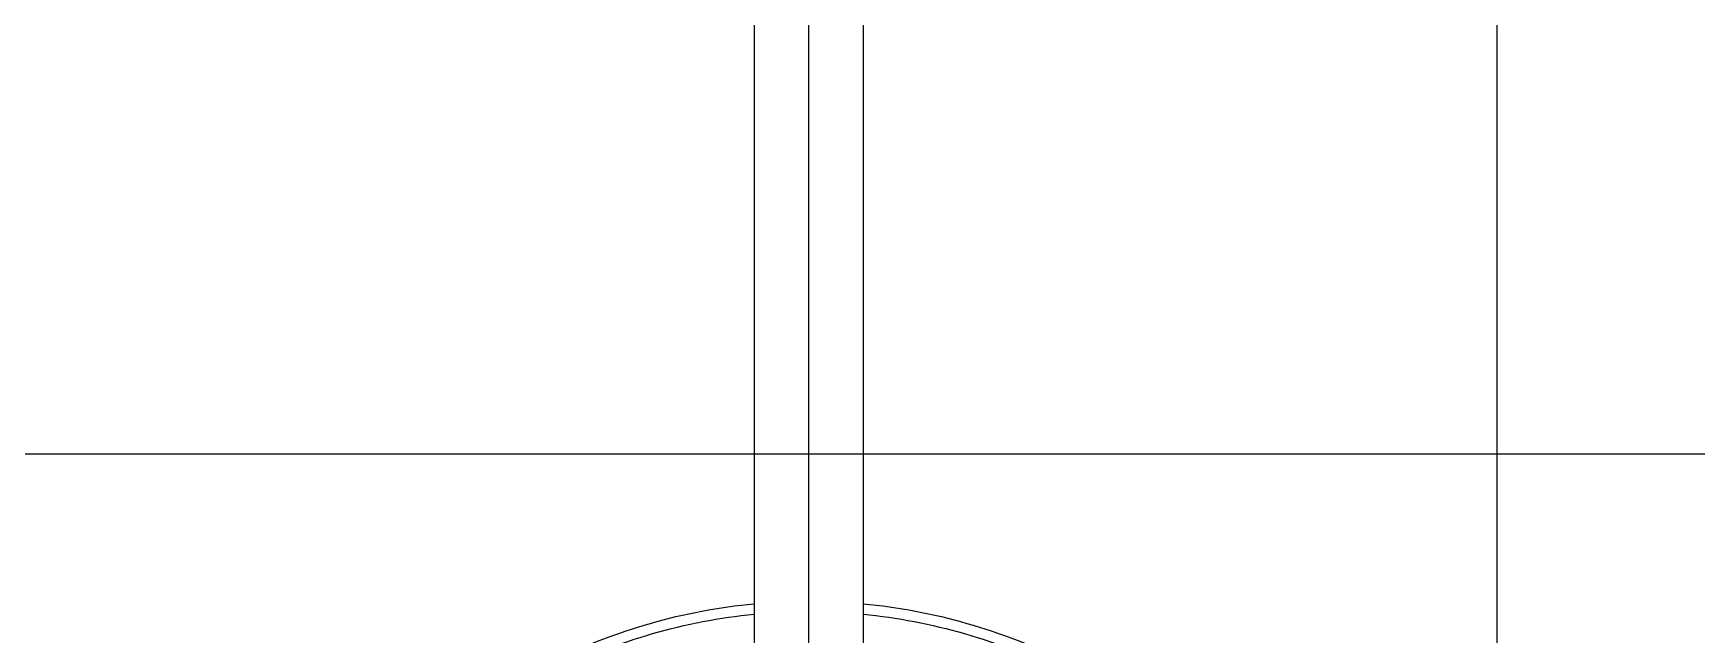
# Model space of a CAD drawing. Header units: millimetres. Extents: x 18456 to 179493, y -203649 to 469211.
# Drawn here: x 142930.8 to 143221, y 276409.5 to 276514.4 of the extents above; entities that cross this region are included whole.
import ezdxf

# ---------------------------------------------------------------- set-up
doc = ezdxf.new("R2010")
doc.units = ezdxf.units.MM
doc.layers.add('X-평면도(기본형)$0$FUR', color=6, linetype='Continuous', true_color=0xff00ff)
doc.layers.add('X-평면도(기본형)$0$TIL', color=5, linetype='Continuous', true_color=0x0000ff)

# ---------------------------------------------------------------- blocks, each defined once
blk = doc.blocks.new('X-평면도(기본형)$0$A$C5C7666B6')
at = {"layer": 'X-평면도(기본형)$0$FUR'}
for p, q in [((94.3, 134.86), (499.83, 134.86)), ((94.3, 115.86), (499.83, 115.86))]:
    blk.add_line(p, q, dxfattribs=at)
at = {"layer": 'X-평면도(기본형)$0$FUR', "color": 1, "true_color": 0xff0000}
blk.add_line((600.32, 125.36), (-4.7, 125.36), dxfattribs=at)
at = {"layer": 'X-평면도(기본형)$0$FUR'}
for points, knots in [([(406.15, 134.86), (406.73, 140.97), (409.02, 153.12), (415.73, 170.37), (425.47, 186.1), (437.92, 199.77), (452.66, 210.91), (469.19, 219.16), (486.94, 224.22), (499.21, 225.36), (505.33, 225.36)], [0, 0, 0, 0, 18.415624, 36.824706, 55.223913, 73.611239, 91.986273, 110.35026, 128.705955, 147.057143, 147.057143, 147.057143, 147.057143]), ([(407.98, 134.86), (408.56, 140.84), (410.83, 152.72), (417.42, 169.59), (426.97, 184.98), (439.18, 198.34), (453.61, 209.24), (469.79, 217.3), (487.16, 222.24), (499.16, 223.36), (505.15, 223.36)], [0, 0, 0, 0, 18.024148, 36.041604, 54.04899, 72.044278, 90.027058, 107.998602, 125.961713, 143.92024, 143.92024, 143.92024, 143.92024]), ([(505.33, 25.36), (499.21, 25.36), (486.94, 26.49), (469.19, 31.55), (452.66, 39.8), (437.92, 50.94), (425.47, 64.61), (415.73, 80.35), (409.02, 97.6), (406.73, 109.74), (406.15, 115.85)], [0, 0, 0, 0, 18.351189, 36.706883, 55.070871, 73.445905, 91.833231, 110.232439, 128.641521, 147.057145, 147.057145, 147.057145, 147.057145]), ([(505.15, 27.36), (499.16, 27.36), (487.16, 28.47), (469.79, 33.41), (453.61, 41.47), (439.18, 52.37), (426.97, 65.73), (417.42, 81.12), (410.83, 97.99), (408.56, 109.87), (407.98, 115.85)], [0, 0, 0, 0, 17.958527, 35.921638, 53.893182, 71.875962, 89.87125, 107.878636, 125.896092, 143.92024, 143.92024, 143.92024, 143.92024])]:
    blk.add_open_spline(points, degree=3, knots=knots, dxfattribs=at)

msp = doc.modelspace()

# ---------------------------------------------------------------- linework, layer by layer
at = {"layer": 'X-평면도(기본형)$0$TIL'}
for p, q in [((143186.07, 276690.82), (143186.07, 275661.05)), ((142626.07, 276441.05), (143486.07, 276441.05))]:
    msp.add_line(p, q, dxfattribs=at)

# ---------------------------------------------------------------- block references
at = {"layer": 'X-평면도(기본형)$0$FUR', "rotation": 270}
msp.add_blockref('X-평면도(기본형)$0$A$C5C7666B6', (142940.72, 276821.05), dxfattribs=at)

doc.saveas('drawing.dxf')
